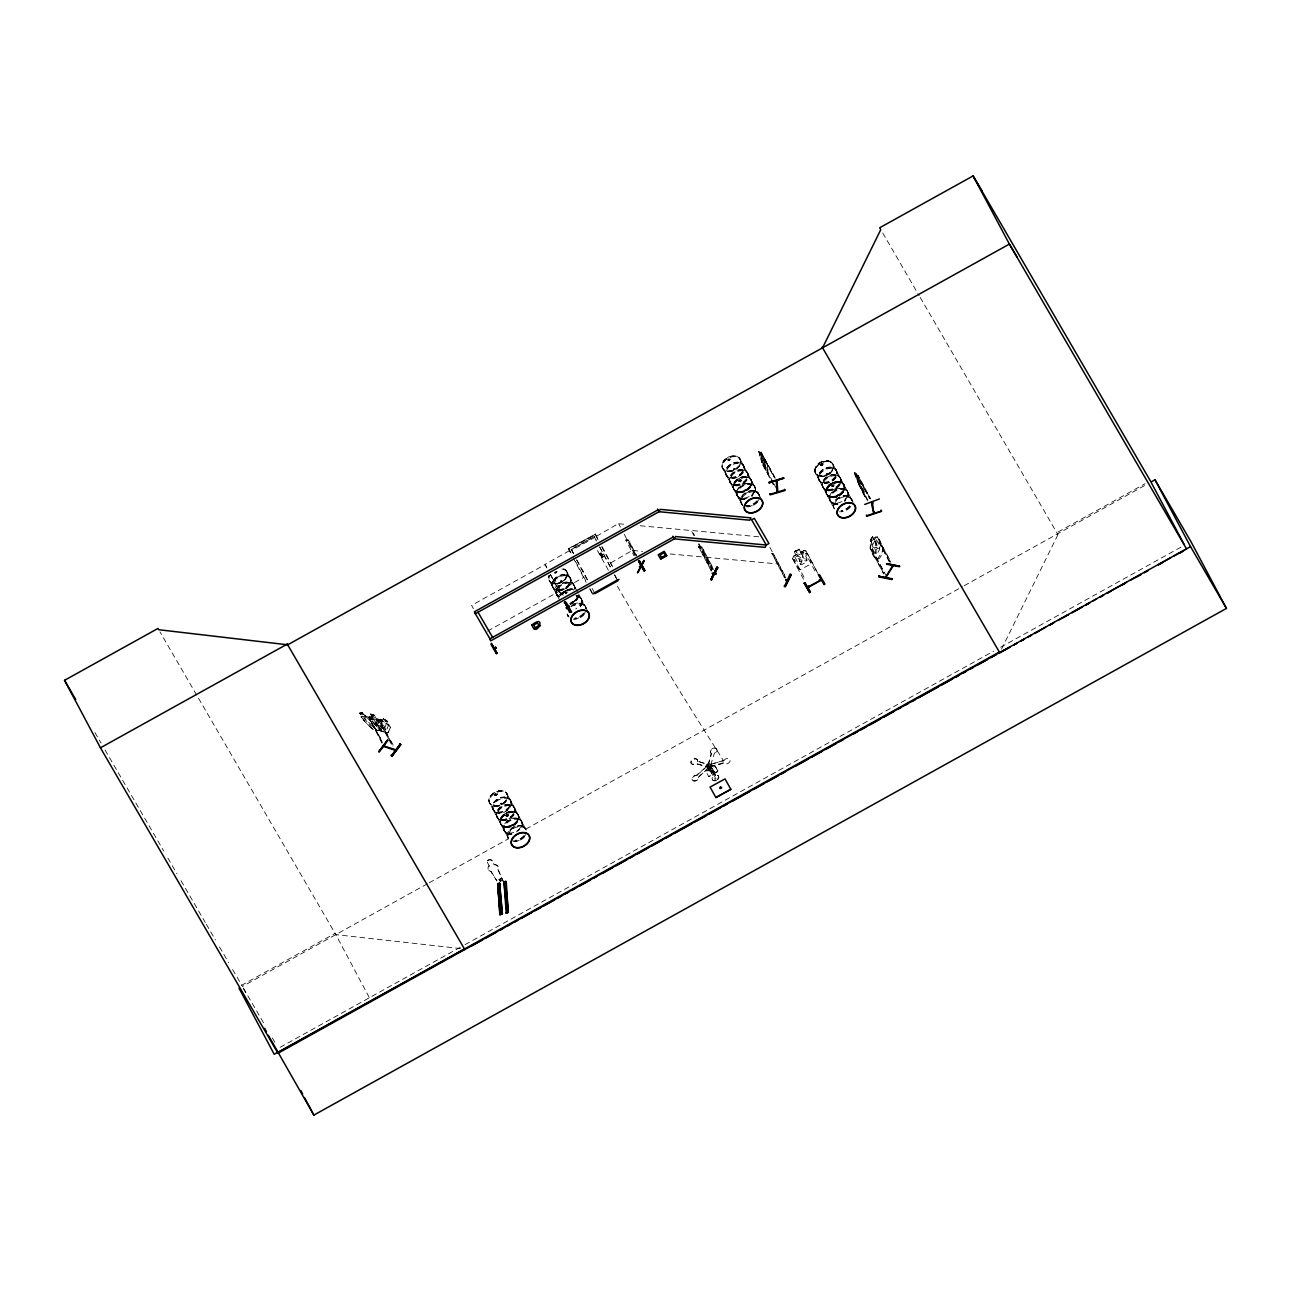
<?xml version="1.0" encoding="UTF-8"?>
<svg xmlns="http://www.w3.org/2000/svg" width="1291" height="1291" viewBox="0 0 1291 1291"><rect width="100%" height="100%" fill="white"/><g stroke="black" fill="none" stroke-linecap="round" stroke-linejoin="round"><path stroke-width="0.75" stroke-dasharray="5 3.75" d="M492.404 807.843L492.952 809.392L489.66 803.083M496.325 815.186L498.552 819.059M507.282 833.518L504.248 831.081L503.587 828.951M507.492 836.326L508.025 837.73M511.204 804.115L511.252 802.147A9.957 6.907 -28 0 0 496.309 800.791A9.957 6.907 -28 0 0 498.213 812.959A9.957 6.907 -28 0 0 511.236 802.195L510.623 800.323M515.157 809.764L513.269 806.181M522.419 823.093L520.354 819.672M555.985 592.908L559.729 597.443A9.957 6.907 -28 0 1 562.053 584.258A9.957 6.907 -28 0 1 574.802 589.035M567.233 575.302L570.267 577.771L573.753 584.758M574.818 587.276L572.914 583.71M582.08 601.009L581.547 599.427L584.871 605.721M586.001 608.368L585.372 606.189L586.049 608.481A9.812 6.794 -28 0 0 573.511 605.802M729.367 480.478L729.931 481.93M736.645 494.388L736.645 492.323M740.55 501.457L742.438 505.023A9.957 6.907 -28 0 1 746.601 492.904A9.957 6.907 -28 0 1 759.382 495.744M744.261 469.246L744.31 467.326A9.957 6.907 -28 0 0 729.367 465.97A9.957 6.907 -28 0 0 731.271 478.122A9.957 6.907 -28 0 0 744.294 467.358L744.31 467.245M748.199 474.943L747.554 472.764M755.429 490.273L754.912 487.046L758.301 493.404M818.252 478.106L818.817 479.51L815.509 473.2M829.435 499.036L829.984 500.537M833.373 506.718L833.373 504.652M841.022 479.574L840.393 477.815M848.252 493.501L847.638 491.387L844.556 488.902A9.957 6.907 -28 0 1 844.362 500.585M492.42 806.084L494.308 811.474M494.55 795.014L495.276 793.771M494.808 794.336C493.953 797.741 499.843 793.723 496.099 793.336M496.131 794.772L494.695 794.304M496.309 815.541L496.341 813.459M496.68 794.094L496.293 795.062M497.245 793.981L496.406 795.272M500.069 822.609L500.747 818.591M501.069 804.519L501.263 803.115M500.908 803.97L501.279 804.503M501.779 803.809L500.827 803.68L502.054 803.648M503.555 829.112L503.603 827.111M507.541 834.519L508.121 838.359M508.025 815.444L507.783 815.299M508.412 814.992L507.686 816.461L506.024 816.332M511.752 825.143L512.059 824.384L512.059 825.482M512.866 824.981L512.446 824.416M515.125 811.49L515.157 809.522A9.957 6.907 -28 0 1 502.134 820.334A9.957 6.907 -28 0 1 500.23 808.166A9.957 6.907 -28 0 1 515.157 809.554L515.125 809.376M522.387 825.175L522.403 823.174M552.08 585.678L552.096 583.677M556.018 591.052L556.034 593.166M555.13 571.671L556.163 572.026M560.262 581.676L561.875 581.128L560.633 580.837M560.681 581.531L561.569 580.789L561.553 581.789M565.393 593.586L565.861 592.472M565.652 593.102L566.507 592.553M561.359 581.918C566.652 580.224 570.364 571.251 563.747 568.718M570.912 579.707L570.929 579.659A9.957 6.907 -28 0 1 557.89 590.503A9.957 6.907 -28 0 1 555.985 578.352A9.957 6.907 -28 0 1 570.912 579.74L570.88 581.628M574.802 589.116L574.85 587.002M740.001 464.518C737.548 473.361 718.232 474.039 722.637 462.743C725.074 453.98 744.423 453.076 740.017 464.502M725.477 471.328L725.494 473.41M730.19 459.709L728.818 460.871L727.656 459.774M728.689 460.435L728.818 458.595M729.399 478.638L730.012 482.544L733.094 485.029M729.383 459.806L729.673 459.451M733.11 487.788C732.481 479.397 745.746 472.861 751.281 479.768M733.933 469.65L734.079 468.359L735.079 469.262M734.74 469.053L734.192 468.359M738.775 481.204L739.678 481.107M740.695 462.452L740.679 460.516M740.582 499.649L740.582 501.796M741.615 480.542L740.647 479.623M744.81 490.306L746.376 489.628L745.149 489.45M746.004 489.983L745.456 490.532M746.246 490.273L746.246 489.547M748.167 476.653L748.215 474.701A9.957 6.907 -28 0 1 735.192 485.497A9.957 6.907 -28 0 1 733.288 473.329A9.957 6.907 -28 0 1 748.199 474.733L748.215 474.588M818.284 476.218L818.881 480.091L820.511 481.866M820.414 465.131L821.124 463.905M820.786 464.437L822.367 465.034M822.173 485.594L822.206 483.625M821.399 463.905L822.657 464.002L821.77 465.083M823.093 464.098L822.528 464.938M825.917 492.742C823.174 480.946 848.687 476.605 843.991 490.467M826.74 474.023L827.128 474.636M827.273 474.426L827.918 473.619M826.902 474.475L827.095 473.313L827.725 474.362M833.147 503.651L830.065 501.134L829.467 497.229M833.341 486.255L833.825 485.013M837.101 472.28L837.052 474.313L837.101 472.28A9.957 6.907 -28 0 1 824.078 483.076A9.957 6.907 -28 0 1 822.173 470.925A9.957 6.907 -28 0 1 837.084 472.312L836.407 470.311M838.634 495.099L837.778 495.534M841.006 479.655L841.038 479.606A9.957 6.907 -28 0 1 827.999 490.451A9.957 6.907 -28 0 1 826.095 478.283A9.957 6.907 -28 0 1 841.006 479.687L840.974 481.575M848.284 493.21L848.235 495.26M518.062 814.298C522.629 823.513 505.104 832.146 500.553 823.884M751.895 481.527C749.474 472.926 736.403 476.863 733.659 483.431C730.577 485.513 736.774 494.13 733.675 488.999M843.991 490.499C841.183 496.793 830.178 500.214 826.418 494.05M709.808 766.192C705.064 762.691 719.62 782.152 708.694 766.806M870.102 548.562L870.247 546.158C876.121 527.841 880.962 540.848 883.044 550.337C878.332 568.234 871.118 554.952 870.392 546.19L872.167 543.511L870.263 540.187L872.538 536.314L874.394 539.864L875.992 537.282M582.047 602.687L581.434 598.782L578.416 596.329M500.956 881.027L500.924 879.445L501.053 881.14M567.314 574.866L565.345 578.836M578.336 595.554L576.544 599.879L571.59 602.8M578.481 595.877L577.819 597.894M751.701 483.173C751.41 485.255 746.86 492.484 744.826 490.031M825.95 490.758C827.499 484.496 834.97 480.462 841.103 482.318M725.494 471.344L726.075 475.136M571.493 602.832L572.994 602.009M734.531 469.634L733.708 468.859M500.714 881.107L499.649 879.574L500.698 879.203M599.895 554.033L600.25 553.21M602.122 555.291L600.654 555.195L602.316 554.646M600.622 553L602.009 554.113L601.283 554.775M601.412 555.001L599.944 553.871M601.913 557.68L602.607 555.582M601.8 555.695L602.042 554.323M601.09 556.421L601.929 556.308M601.88 555.227C598.895 556.453 604.366 558.18 602.445 555.275M601.751 557.631L603.349 556.728M870.279 540.235L872.022 543.527L871.409 546.529L874.669 552.661L877.267 553.339L879.51 549.708L879.3 545.125L876.04 538.992L874.265 539.848L872.506 536.556M697.366 761.157L697.447 760.786A3.502 2.517 -29.3 0 0 693.751 758.85A3.502 2.517 -29.3 0 0 691.008 762.933A3.502 2.517 -29.3 0 0 695.655 763.449L707.29 766.709L708.63 764.708L697.366 761.157L708.63 764.708M697.511 761.432L697.592 761.045A3.502 2.517 -29.3 0 0 693.896 759.108A3.502 2.517 -29.3 0 0 691.153 763.191A3.502 2.517 -29.3 0 0 695.801 763.707L707.29 766.709M599.992 553.532L601.154 552.984M381.942 726.526L381.361 728.544L377.65 727.382L374.277 724.138L371.017 717.99L372.405 717.522L370.565 713.955L372.308 717.247M708.146 764.772L711.244 753.25A3.502 2.517 -29.3 0 1 711.68 749.054A3.502 2.517 -29.3 0 1 716.553 748.99A3.502 2.517 -29.3 0 1 714.423 753.202L710.679 764.998L708.146 764.772L710.679 764.998M708.291 765.03L711.599 753.395M603.688 553.774L603.946 554.259M556.389 572.623C556.937 569.589 556.373 573.93 554.517 572.865M573.543 553.5L571.058 549.45L594.376 536.507L596.087 540.106M573.511 553.339L572.591 552.096M495.873 793.884L495.163 794.998L494.986 794.126M565.829 592.698L566.475 593.844M571.445 602.526L571.913 603.091M571.687 602.009L572.623 602.364L570.106 603.833A9.844 6.826 -28 0 0 578.19 595.651M583.016 571.703L582.354 570.574M500.601 818.284L500.698 824.368M582.564 570.477L583.161 571.865M505.733 815.734L506.443 814.799M506.282 815.67L507.508 814.847M512.866 825.385L517.965 820.075L518.675 816.025M729.964 459.467L729.092 460.354M734.498 468.714L733.788 469.408M738.775 480.914L739.501 479.962M740.76 480.058L739.21 480.317M741.018 480.817L740.953 479.881L740.727 480.655M741.47 480.446L740.372 481.801L738.904 481.301M815.444 467.697C811.119 477.928 827.805 478.654 831.549 471.425C839.973 460.016 818.494 457.03 815.46 467.665M820.85 464.26L820.656 464.663M822.367 465.099L822.657 464.211M827.128 474.233L826.885 473.313M831.872 485.255L832.663 486.417M833.534 485.61L832.324 485.432M838.069 495.486L838.166 494.275M838.327 494.388L837.972 494.921M839.053 495.228L838.585 494.324L838.65 495.179M839.037 494.953L838.279 494.308L838.908 495.389M738.92 480.494L740.776 479.558M723.751 760.383L710.179 764.466L723.606 760.77A869.537 94.614 54 0 1 616.904 585.307M723.751 761.028L723.896 760.657A3.502 2.517 -29.3 0 1 728.818 758.592A3.502 2.517 -29.3 0 1 729.092 762.626A3.502 2.517 -29.3 0 1 724.073 763.288L710.308 766.434L710.179 764.466M375.842 723.864L377.94 718.264L379.586 718.474L390.624 727.043L388.462 732.433L386.203 733.433L376.197 726.655L375.778 723.654L376.327 726.672M386.751 723.315L387.558 721.314L383.298 718.425L382.491 720.426M383.411 718.587L382.507 720.717L377.94 718.264M382.604 720.604L380.2 719.829L378.699 723.573L380.183 726.623L384.169 729.318L386.929 729.141L388.446 725.397L386.574 723.283L387.381 721.282M388.333 732.32L390.576 726.849M803.47 579.191L792.464 558.357L793.287 556.389L796.418 554.775M792.706 558.422L793.465 556.55M499.827 880.575L500.375 879.203L499.73 879.752M500.698 879.155L500.424 880.01M500.359 880.769L499.762 879.784M635.269 555.84L627.265 539.977L628.491 540.106L636.705 555.55M636.495 555.969L628.491 540.106M711.244 571.106L698.657 546.658L699.883 546.771L711.551 569.509M712.261 569.509L700.593 546.771L701.82 546.9L713.697 569.218M713.487 569.638L701.82 546.9M784.573 577.9L772.002 553.452L773.228 553.565L785.799 578.013M1001.526 649.147L1057.942 534.619L1056.909 532.667L1145.036 483.738M711.744 771.05L711.163 772.228L713.084 771.179L711.744 771.05L716.908 780.732M870.408 540.219L872.651 536.588M886.578 576.399L871.925 549.595L871.264 550.66L884.141 574.14M889.305 561.827L877.767 540.106L878.429 539.041L890.419 560.843M871.715 550.757L872.377 549.676M889.757 561.908L878.219 540.203L878.881 539.122M877.267 559.455L883.044 550.337M556.631 572.365L556.824 571.284M560.455 580.998L560.827 581.708M560.697 581.612L561.375 581.144M572.349 602.171L573.043 602.155M572.446 602.784L577.642 597.62M501.134 803.793L500.747 803.615M500.618 818.268C503.442 812.297 513.979 808.231 518.191 814.605M500.763 818.559C503.442 813.62 509.735 810.458 515.238 812.233M506.185 814.928L506.33 816.025L507.896 815.315M508.267 815.977C509.525 812.797 503.877 815.541 507.024 816.283M516.69 822.012L517.949 820.059M741.373 480.72L740.308 481.608M749.764 487.191L751.023 485.238M832.13 485.093L832.114 486.772L834.002 485.965M832.162 485.271L833.115 486.352M837.681 494.921L837.794 494.856M500.876 880.381C500.569 878.413 499.294 880.236 500.618 879.72M707.129 766.434L708.485 764.45M499.859 881.075L499.795 879.284M378.505 725.994L381.087 729.754L369.274 716.666L365.466 715.972L361.98 712.503L365.401 716.231M381.006 729.528L375.003 731.013L361.432 718.425L361.109 716.892L362.771 716.65M361.012 717.005L367.225 715.747L369.274 716.666M388.188 738.226L378.683 720.394L376.117 718.684L374.535 715.198L370.565 713.955M370.743 727.737L361.109 716.892M373.567 726.123L376.665 729.818L386.074 732.594L376.762 729.689M369.759 716.699C379.021 716.683 384.863 723.993 385.977 732.723M380.78 721.024L385.557 729.705M378.618 725.994L369.242 716.731M387.461 721.443L383.201 718.554M389.511 725.187L386.493 723.412M388.462 732.433L386.122 733.304M381.926 743.148L369.807 719.361L382.426 741.421M370.888 719.716L369.5 719.765M393.126 744.859L380.49 722.799L392.835 745.246M499.988 879.833L500.133 880.688M601.428 553.694L600.089 554.146M601.316 554.21L601.332 553.081M500.133 878.832L500.246 881.269M565.974 592.698L567.023 591.94M574.624 601.332L576.367 599.573M723.928 460.79L725.687 459.031A9.828 6.81 -28 0 1 740.453 460.435A9.828 6.81 -28 0 1 727.624 471.054A9.828 6.81 -28 0 1 725.736 459.063M729.641 459.677L728.705 460.193M736.967 468.213L738.726 466.454M821.173 464.066L821.302 465.05M494.873 794.03L495.809 793.465M822.819 464.938L820.947 465.567M827.741 486.449L829.5 484.69A9.844 6.826 -28 0 1 844.282 486.078A9.844 6.826 -28 0 1 831.42 496.728A9.844 6.826 -28 0 1 829.548 484.706M515.093 824.061L516.836 822.302M500.714 880.107L499.956 880.301M369.855 716.57L369.032 717.376L382.233 742.745M696.85 775.375L707.29 766.047L708.985 767.516L698.544 776.827A3.502 2.517 -29.3 0 1 695.22 780.748A3.502 2.517 -29.3 0 1 692.041 778.312A3.502 2.517 -29.3 0 1 696.462 775.294L707.29 766.047M696.995 775.633L696.607 775.552A3.502 2.517 -29.3 0 0 692.186 778.57A3.502 2.517 -29.3 0 0 695.381 781.023A3.502 2.517 -29.3 0 0 698.673 777.15L708.84 767.257M500.117 880.962L500.73 879.558M556.082 572.236L555.453 572.784M728.705 459.16L728.721 460.096M729.77 460.241L727.64 460.048M566.313 592.214L565.829 593.505M739.549 480.123L740.534 479.8M818.542 464.018A9.828 6.81 -28 0 1 833.26 465.389A9.779 6.778 -28 0 1 820.43 475.959A9.779 6.778 -28 0 1 818.559 464.018A9.779 6.778 -28 0 1 833.211 465.389A9.828 6.81 -28 0 1 820.43 476.008A9.828 6.81 -28 0 1 818.542 464.018L820.624 462.533M829.774 473.168L827.079 474.459M829.726 485.029A9.779 6.778 -28 0 1 844.379 486.4A9.779 6.778 -28 0 1 831.598 496.97A9.779 6.778 -28 0 1 829.726 485.029A9.779 6.778 -28 0 1 844.362 486.352A9.779 6.778 -28 0 1 831.582 496.922A9.779 6.778 -28 0 1 829.71 484.98L831.791 483.544M832.453 484.706L834.341 484.932M833.437 485.836L832.195 486.142M838.634 495.357L843.83 490.193L843.911 484.432M840.941 494.179L833.857 496.987L829.355 496.567M596.555 536.217L618.518 523.533L620.422 527.099M610.74 562.892L632.719 550.208M571.348 549.498L594.183 536.685L594.667 537.492L571.848 550.321L571.348 549.498L573.688 553.791M603.317 556.905L601.993 555.711L601.59 557.325M601.735 556.018L603.171 556.631M569.379 550.741L545.092 564.312L546.868 567.653M559.293 591.036L583.597 577.464M568.314 548.723L595.474 534.2L568.314 548.723L572.042 555.759M487.595 631.105L559.277 591.31M794.611 551.386C807.295 546.109 788.753 550.256 796.628 554.807L794.901 557.05L798.161 563.183L801.824 564.554L806.036 562.214L806.891 558.341L803.631 552.193L800.791 552.354M817.849 573.382L806.02 550.821L803.809 550.547L800.936 552.274L799.129 548.869M805.955 551.047L803.809 550.692L793.287 556.389M794.756 559.81L793.513 560.504L794.756 559.81L805.406 579.853M805.745 553.71L807.182 553.339L805.745 553.71L816.606 574.075M232.638 969.541L241.74 985.227L335.16 933.361L369.194 997.378M427.353 883.786L242.418 986.469L241.74 985.227M429.112 882.818L508.331 838.827M525.937 829.064L962.473 586.679M964.232 585.694L1146.295 484.609M280.099 1047.324L463.324 945.593M465.083 944.609L993.618 651.164M1000.654 647.243L1182.12 546.496M625.732 540.122L627.152 539.767L625.732 540.122L634.123 555.905M554.791 579.53L553.532 580.208L554.791 579.53L563.183 595.312M552.451 581.515L553.887 581.16L552.451 581.515L559.939 595.571M707.839 767.5L710.921 765.821L711.728 767.274L708.662 768.952L707.839 767.5L711.26 773.696L714.326 772.034L710.921 765.821M705.709 771.195L715.117 766.063L718.167 771.518L708.759 776.649L706.08 771.889L715.488 766.757L718.167 771.518M709.921 771.324L713.068 769.662L712.18 768.193L709.098 769.872L710.002 771.34M709.179 769.888L712.261 768.21M717.796 770.824L708.759 776.649M745.875 490.419L741.05 492.032L734.837 490.661L738.823 492.387L746.037 490.725L751.184 485.545L751.733 481.188M561.472 582.08C556.389 586.324 545.415 582.564 549.256 575.124A9.844 6.826 -28 0 0 553.5 583.338A9.844 6.826 -28 0 0 565.636 577.981A9.844 6.826 -28 0 0 563.634 568.798M496.309 795.111L494.679 795.111M501.053 803.276L501.892 803.228M505.943 813.427L508.315 812.378M507.202 816.186L507.686 814.637M512.817 825.256L505.636 826.918A9.779 6.778 -28 0 1 503.845 814.847A9.779 6.778 -28 0 1 518.498 816.219A9.779 6.778 -28 0 1 505.717 826.805A9.779 6.778 -28 0 1 503.877 814.911A9.779 6.778 -28 0 1 518.53 816.267A9.779 6.778 -28 0 1 505.749 826.853M863.001 493.065C871.344 509.767 848.284 462.468 856.708 476.137L854.723 472.684L860.08 481.624L862.372 489.434L861.291 488.627M867.391 500.424L858.015 482.479L854.949 472.845M858.208 475.395L857.87 476.573L858.208 475.395L870.65 498.778M857.095 479.59L857.724 482.059M861.307 482.269L863.259 486.788L864.502 495.163M858.499 484.335L866.681 499.746M775.1 478.445L760.98 452.06L761.803 463.291L768.29 474.168L766.66 472.054M761.028 452.237L760.77 454.852L758.85 451.624M856.062 473.619L870.134 498.955M758.785 451.382L761.658 461.339L766.144 468.246L764.288 460.274L758.785 451.382L761.964 463.243L770.146 478.654M760.98 452.06L774.503 477.573M775.02 477.428L762.061 454.19L773.696 476.928M762.158 455.223L762.578 454.045M765.676 460.887L767.532 465.438L768.129 474.217M763.465 464.131L763.046 465.293L763.465 464.131L773.228 482.495M710.308 766.434L723.735 762.739M732.465 470.715L727.672 471.328M821.56 463.663L822.98 463.711M567.975 589.922L570.428 589.358M506.863 814.556L508.041 814.46M717.328 779.474A3.502 2.517 -29.3 0 0 718.587 776.391A3.502 2.517 -29.3 0 0 715.892 775.003L716.037 775.262A3.502 2.517 -29.3 0 1 718.103 779.119M361.98 712.503L359.301 713.165L362.981 716.747M359.511 713.261L362.013 712.632M381.184 729.625L374.955 730.884L370.84 727.608M875.863 537.25L877.444 536.895M600.831 555.098L601.348 554.291M729.915 459.418L729.915 458.612M743.648 476.653L746.004 476.605M822.835 476.234L816.638 474.862M740.082 481.446L739.097 480.914M739.614 481.704L741.066 480.704L740.372 479.671M832.76 486.642L831.711 486.255M738.775 491.968A9.779 6.778 -28 0 0 751.556 481.398A9.779 6.778 -28 0 0 736.903 480.026A9.779 6.778 -28 0 0 738.775 491.968L741.195 492.291M831.485 497.019L833.841 496.97M572.623 588.97L565.442 590.633L560.294 595.813A9.844 6.826 -28 0 1 572.558 589.035M758.705 536.782L691.96 530.536L694.623 535.539M618.631 523.743L626.474 524.469M640.223 525.76L691.25 530.536L693.913 535.539M706.177 557.26L778.812 564.054M632.832 550.466L642.644 551.386M670.126 553.952L705.467 557.26M771.792 553.871L773.019 553.984M698.463 547.077L699.69 547.19M700.4 547.19L701.626 547.319M627.055 540.396L628.281 540.526M460.5 948.562L335.821 934.619L159.987 631.928M827.805 460.871L829.919 461.339M567.394 592.23L567.83 592.101M495.631 795.272L494.792 794.546M512.963 811.442L516.997 813.169M505.604 826.918L501.779 825.482M370.469 714.084L374.438 715.327M372.502 717.393L368.871 717.296L383.911 745.165M378.989 719.426L376.181 718.603L374.535 715.198M365.498 716.118L367.951 717.005L374.422 723.476L375.907 726.526L373.502 727.027L369.42 724.525L359.592 713.148M711.744 753.654L711.389 753.524A3.502 2.517 -29.3 0 1 711.825 749.329A3.502 2.517 -29.3 0 1 716.699 749.248A3.502 2.517 -29.3 0 1 714.585 753.476L713.988 753.363M600.073 554.355L601.138 555.469M837.343 475.249L840.344 477.686M821.98 482.608L820.156 481.559M848.51 496.277L852.189 500.553M825.901 489.983L824.11 488.999M744.536 470.295L746.311 471.344M751.798 483.947L753.557 484.964M729.173 477.654L727.575 476.766M755.719 491.322L758.721 493.743L759.431 496.115M571.155 582.677L572.865 583.645M555.792 590.035L554.017 589.051M582.338 603.704L584.113 604.753M507.524 797.757L509.235 798.709M522.597 826.111L525.711 828.709L524.275 827.047M496.115 812.507L494.405 811.523M500.037 819.882L498.245 818.833M833.421 467.875L835.196 468.923M835.083 468.843L836.035 469.989M844.572 488.886L844.588 488.902A9.957 6.907 -28 0 0 830.145 495.26A9.957 6.907 -28 0 0 837.407 503.668M740.614 462.92L742.325 463.889M746.214 471.263L747.537 472.732M738.597 497.713L740.372 498.713L738.565 497.697M511.478 805.132L513.124 806.052M518.74 818.768L520.467 819.769M840.941 482.027L844.088 484.722M733.11 485.061L731.303 484.044M827.757 495.889L825.772 492.436M742.083 463.743L744.342 467.713A9.828 6.81 -28 0 1 731.545 478.445A9.828 6.81 -28 0 1 729.673 466.454A9.828 6.81 -28 0 1 744.391 467.826L744.294 467.326M738.791 497.842L736.628 494.13M583.935 604.624L585.372 606.237M824.239 489.079L822.173 485.222M554.146 589.132L552.064 585.291M505.765 832.695L504.652 831.372M753.331 484.819L755.461 488.305M727.64 476.847L726.091 475.12M797.305 567.072L800.339 569.492M797.225 567.265L800.355 569.767L810.958 563.877L810.764 559.745M834.938 468.714L836.423 470.311M378.892 719.539L380.667 721.024M874.862 557.244L877.412 559.487M509.009 798.548L510.607 800.291M820.527 465.244L822.367 465.567L823.013 463.856M742.793 505.297L741.696 504.039M582.37 569.993L583.306 571.703M554.323 572.833L556.179 572.994L556.986 571.348M839.957 477.363L836.568 471.07L837.117 472.587M847.17 491L840.473 478.348M851.092 498.358L847.719 492.049L848.3 493.695M743.18 464.97L740.146 459.354M747.102 472.393L743.777 466.148M747.699 473.523L754.412 486.061M726.526 475.54L729.915 481.898M730.448 482.915L737.177 495.534M737.694 496.567L741.082 502.909M569.847 577.416L566.442 571.122M580.982 598.427L577.787 592.391M553.145 587.921L556.534 594.28M557.067 595.296L560.31 601.348M568.266 616.356L568.347 616.436A9.812 6.794 -28 0 1 567.75 614.758M510.123 799.807L506.766 793.578M514.092 807.246L510.703 800.888L511.284 802.55A9.828 6.81 -28 0 1 498.504 813.282A9.828 6.81 -28 0 1 496.615 801.275A9.828 6.81 -28 0 1 511.333 802.663L511.268 802.502M521.354 820.882L514.641 808.36M525.227 828.241L521.871 821.867M493.501 810.393L496.857 816.719M504.733 831.485L508.009 837.698A9.828 6.81 -28 0 1 514.318 826.434A9.828 6.81 -28 0 1 525.776 829.806M712.955 771.76L711.809 772.389M506.992 793.562L507.621 795.321M567.83 615.968L567.169 614.145M835.971 469.94L832.937 464.308M819.398 480.591L822.706 486.804M823.351 487.998L829.952 500.456M830.549 501.586L833.97 508.476M496.89 880.978L490.983 871.538A5.245 3.615 -4 0 1 489.224 866.003L489.192 865.761A5.245 3.615 -4 0 0 490.967 871.312L496.874 880.752M497.503 817.865L504.119 830.403L503.571 828.903M882.754 232.977L919.144 295.752M920.225 297.446L1057.942 534.619M792.464 558.357L797.354 567.169M94.921 732.578L101.005 743.035M105.055 750.006L163.779 851.059M167.83 858.031L176.948 873.717M180.998 880.688L205.301 922.5M206.302 924.243L215.419 939.929M219.47 946.9L228.588 962.57M243.418 988.196L265.365 1025.974M272.353 1037.996L275.354 1043.144M711.631 764.175A3.066 2.211 -29.3 0 1 708.517 768.08A3.066 2.211 -29.3 0 1 706.693 764.724A3.066 2.211 -29.3 0 1 711.631 764.175L712.003 764.837A3.066 2.211 -29.3 0 1 708.888 768.742A3.066 2.211 -29.3 0 1 707.065 765.385A3.066 2.211 -29.3 0 1 712.003 764.837M714.617 772.551L713.52 770.566L710.437 772.244L711.551 774.229M709.485 766.612L710.228 768M858.386 476.395L869.924 498.116M856.498 473.668L869.424 498.278M855.191 474.055L856.143 477.331M855.497 476.25L857.289 479.526M867.907 500.246L857.708 480.672L857.127 477.283L860.968 486.804M877.299 536.862L890.855 562.424M852.238 501.053L851.64 499.375L853.964 503.813M843.556 484.254L844.12 485.335M871.925 549.595L884.351 572.978M870.215 548.481L883.69 574.043M774.116 484.173L776.779 489.176M762.949 464.276L770.937 479.3M771.55 480.187L774.487 485.981M771.034 480.333L774.584 487.014M805.891 550.95L817.655 573.059M799.048 549.062L800.856 552.467M761.174 498.859L758.85 494.501M750.749 479.3L751.314 480.381M769.92 547.352L786.009 577.61M772.002 553.452L784.783 577.48M722.702 468.246L726.01 474.555M699.077 543.898L712.471 569.089M698.366 543.898L711.761 569.089M698.657 546.658L711.438 570.687M624.199 534.2L635.479 555.42M595.232 533.78L598.911 540.703M602.219 546.884L612.709 566.652M598.007 539.799L595.264 534.652L569.041 549.208L571.784 554.355M601.654 546.69L611.724 565.603M599.702 546.916L610.982 568.121M614.79 574.931L616.517 578.529M594.183 536.685L596.507 540.961M599.718 547.077L611.272 568.718M614.468 574.834L617.727 580.869M602.009 554.113L600.509 554.969M715.601 775.358L710.615 765.999L708.307 767.257L715.456 780.313M713.084 771.179L717.376 779.264M576.819 559.939L588.438 581.547M592.133 588.486L594.893 593.682M576.625 559.939L587.776 580.885M575.447 561.246L585.501 580.159M590.084 588.761L592.827 593.925M572.93 557.422L586.179 582.338M589.632 588.841L592.472 594.118M577.384 591.665L574.285 585.824M585.485 606.931L587.792 611.24M550.418 574.334L561.94 595.99M546.851 567.927L545.06 564.587L471.635 605.366L473.41 608.707M550.402 574.608L561.924 596.281M549.337 580.627L552.596 586.856M492.21 860.742L492.226 860.984A2.63 1.807 -4 0 0 488.886 860.016A2.63 1.807 -4 0 0 487.304 862.388L487.288 862.146A2.63 1.807 -4 0 1 488.853 859.774A2.63 1.807 -4 0 1 492.21 860.742L494.146 864.583A5.245 3.615 -4 0 1 497.971 869.553L503.797 882.721M487.288 862.146L489.224 866.003M380.49 722.799L392.932 746.182M389.075 739.888L391.738 744.907M243.337 988.228L246.129 993.457M851.64 499.423L851.673 499.504A9.828 6.81 -28 0 0 839.683 498.358A9.828 6.81 -28 0 0 834.519 509.025M525.792 829.338L525.808 829.371A9.812 6.794 -28 0 0 513.834 828.241A9.812 6.794 -28 0 0 508.67 838.892M494.146 864.583L494.13 864.357A5.245 3.615 -4 0 1 497.955 869.311L503.78 882.479M747.667 473.394L748.247 475.088M567.733 615.323L567.717 615.242A9.828 6.81 -28 0 0 568.847 616.582M721.976 466.761L722.589 468.472M881.898 545.819L882.786 550.289M863.227 486.772L864.567 495.357M854.868 472.619L855.336 476.298M767.322 465.47L768.064 474.023M759.786 453.883L759.979 456.11M500.392 878.719L500.569 881.237M710.324 764.724L710.47 766.709M608.368 570.219A869.537 94.614 54 0 1 597.136 550.014M524.485 836.842A9.812 6.794 -28 0 1 513.608 841.651M525.631 834.502A9.957 6.907 -28 0 1 513.318 841.345M508.315 838.537A9.957 6.907 -28 0 1 513.544 827.725A9.957 6.907 -28 0 1 525.727 828.87M511.752 833.921A9.957 6.907 -28 0 1 504.2 826.192A9.957 6.907 -28 0 1 517.53 818.784A9.957 6.907 -28 0 1 520.451 829.08M523.839 835.616A9.828 6.81 -28 0 1 515.254 840.376M511.994 834.244A9.828 6.81 -28 0 1 504.539 826.627A9.828 6.81 -28 0 1 517.707 819.317A9.828 6.81 -28 0 1 520.58 829.467M524.178 836.084A9.957 6.907 -28 0 1 513.108 840.957M508.105 838.149A9.957 6.907 -28 0 1 514.512 826.773A9.957 6.907 -28 0 1 526.131 830.194M511.543 833.534A9.957 6.907 -28 0 1 504.636 824.481A9.957 6.907 -28 0 1 519.886 819.365A9.957 6.907 -28 0 1 516.368 831.92M513.753 832.437A9.812 6.794 -28 0 1 503.91 825.385A9.812 6.794 -28 0 1 518.998 818.72A9.812 6.794 -28 0 1 516.077 831.404M558.357 596.781A9.812 6.794 -28 0 1 563.473 584.21A9.812 6.794 -28 0 1 574.882 589.487M561.843 569.008A9.763 6.778 -28 0 1 566.652 577.287A9.763 6.778 -28 0 1 554.581 584A9.763 6.778 -28 0 1 549.772 575.705M563.764 569.041A9.844 6.826 -28 0 1 565.765 578.239A9.844 6.826 -28 0 1 553.629 583.597A9.844 6.826 -28 0 1 549.514 575.334M559.358 596.507A9.828 6.81 -28 0 1 557.357 587.34A9.828 6.81 -28 0 1 569.46 581.983A9.828 6.81 -28 0 1 573.591 590.229M559.503 597.039A9.957 6.907 -28 0 1 561.843 583.887A9.957 6.907 -28 0 1 574.592 588.664M577.932 595.248A9.812 6.794 -28 0 1 569.896 603.333M560.326 595.635A9.812 6.794 -28 0 1 574.527 589.358M578.061 595.393A9.844 6.826 -28 0 1 569.976 603.526M584.161 614.403A9.812 6.794 -28 0 1 573.285 619.212M585.307 612.063A9.957 6.907 -28 0 1 572.994 618.905M567.992 616.081A9.957 6.907 -28 0 1 567.378 614.371M571.09 606.738A9.957 6.907 -28 0 1 586.001 608.126M572.833 604.559A9.828 6.81 -28 0 1 585.42 609.255M583.516 613.16A9.828 6.81 -28 0 1 574.931 617.937M583.855 613.628A9.957 6.907 -28 0 1 575.14 618.47M568.976 617.098A9.957 6.907 -28 0 1 567.185 614M570.88 606.35A9.957 6.907 -28 0 1 585.807 607.754M578.513 596.345A9.812 6.794 -28 0 1 570.477 604.43M562.15 594.812A9.812 6.794 -28 0 1 570.719 590.052M578.352 595.958A9.844 6.826 -28 0 1 570.283 604.075M561.908 594.409A9.844 6.826 -28 0 1 572.849 589.584M576.657 596.765A9.828 6.81 -28 0 1 578.529 608.771M576.27 595.861A9.957 6.907 -28 0 1 578.174 608.029M575.98 595.554A9.812 6.794 -28 0 1 581.563 600.928A9.812 6.794 -28 0 1 575.754 608.949M576.48 596.232A9.957 6.907 -28 0 1 578.384 608.4M757.543 502.021A9.812 6.794 -28 0 1 746.65 506.83M742.906 505.426A9.812 6.794 -28 0 1 746.876 493.42A9.812 6.794 -28 0 1 759.463 496.228M758.688 499.682A9.957 6.907 -28 0 1 746.376 506.524M744.81 499.084A9.957 6.907 -28 0 1 737.532 490.693A9.957 6.907 -28 0 1 751.959 484.319A9.957 6.907 -28 0 1 751.765 496.018M756.897 500.779A9.828 6.81 -28 0 1 745.988 505.604M742.228 504.2A9.828 6.81 -28 0 1 746.214 492.178A9.828 6.81 -28 0 1 758.818 494.986M745.052 499.423A9.828 6.81 -28 0 1 737.887 491.129A9.828 6.81 -28 0 1 752.104 484.851A9.828 6.81 -28 0 1 751.911 496.39M757.236 501.247A9.957 6.907 -28 0 1 746.166 506.137M742.357 504.716A9.957 6.907 -28 0 1 746.392 492.517A9.957 6.907 -28 0 1 759.173 495.373M747.053 498.148A9.957 6.907 -28 0 1 736.822 491.661A9.957 6.907 -28 0 1 751.088 483.738A9.957 6.907 -28 0 1 751.556 495.647M749.135 496.567A9.812 6.794 -28 0 1 736.515 492.517A9.812 6.794 -28 0 1 750.087 483.27A9.812 6.794 -28 0 1 751.233 495.147M850.366 506.976A9.828 6.81 -28 0 1 839.457 511.801M850.236 506.588A9.957 6.907 -28 0 1 841.522 511.414M834.164 508.654A9.957 6.907 -28 0 1 840.57 497.277A9.957 6.907 -28 0 1 852.189 500.698M837.601 504.039A9.957 6.907 -28 0 1 830.339 495.647A9.957 6.907 -28 0 1 844.766 489.273A9.957 6.907 -28 0 1 844.556 500.973M849.688 505.733A9.812 6.794 -28 0 1 841.119 510.494M833.873 507.783A9.812 6.794 -28 0 1 840.183 496.567A9.812 6.794 -28 0 1 851.608 499.94M837.859 504.345A9.812 6.794 -28 0 1 830.71 496.083A9.812 6.794 -28 0 1 844.895 489.822A9.812 6.794 -28 0 1 844.701 501.328M850.027 506.201A9.957 6.907 -28 0 1 841.329 511.042M833.97 508.283A9.957 6.907 -28 0 1 840.36 496.89A9.957 6.907 -28 0 1 851.979 500.327M841.942 501.537A9.828 6.81 -28 0 1 829.29 497.471A9.828 6.81 -28 0 1 842.91 488.208A9.828 6.81 -28 0 1 844.056 500.101M716.715 780.248A3.502 2.517 -29.3 0 1 712.874 780.216A3.502 2.517 -29.3 0 1 712.971 776.94L712.826 776.666A3.502 2.517 -29.3 0 0 712.729 779.958A3.502 2.517 -29.3 0 0 716.57 779.99M761.722 459.709L765.918 468.552L763.933 462.13L765.434 463.259L765.353 462.113L763.497 460.677L761.27 454.545L763.159 460.726L761.787 459.693M375.503 725.3L376.843 725.978L377.327 723.493L382.475 727.753L377.795 723.025C380.522 720.475 375.842 717.699 376.617 722.04L371.647 717.974L376.165 722.54L375.503 725.3M875.153 540.816L875.476 545.851C872.038 542.494 870.086 548.239 875.395 547.352L875.911 553.823L876.299 547.255C880.01 550.821 881.914 544.737 876.411 545.77L875.911 539.525L875.153 540.816M488.902 799.629C488.611 810.716 506.847 806.084 507.637 797.305C507.783 786.074 489.854 790.867 488.918 799.581M803.228 552.758L802.276 558.019C811.022 559.503 806.342 562.941 801.743 559.229C802.663 564.861 796.66 567.62 800.388 559.035C792.093 557.551 796.725 554.21 800.888 557.793L801.679 553.5L803.228 552.758M861.371 484.496L857.159 475.959L859.241 481.963L857.982 480.865L858.16 481.93L862.259 489.692L860.016 483.367L861.323 484.528M382.33 721.266L380.829 725.009L384.815 727.704L386.316 723.961L382.33 721.266M383.992 719.41L386.267 721.798L383.992 719.41M872.393 537.75L870.957 540.09L871.538 541.187L872.99 538.847L872.393 537.75M874.846 540.945L872.603 544.576L875.863 550.708L878.106 547.077L874.846 540.945M563.457 592.391L561.698 594.167A9.844 6.826 -28 0 1 572.688 589.293L567.975 589.89L563.457 592.391M798.58 550.031L795.869 551.547L796.45 552.629L799.161 551.128L798.58 550.031M801.372 553.452L797.16 555.792L800.42 561.924L804.632 559.584L801.372 553.452M859.919 485.222L859.58 486.384L859.919 485.222M501.134 878.655L498.891 879.574L501.134 878.655M362.158 713.31L360.609 713.633L363.32 714.472L362.158 713.31M366.644 717.263L364.223 717.764L370.711 724.251L373.131 723.751L366.644 717.263M373.987 715.73L371.614 714.988L374.584 716.828L373.987 715.73M376.698 719.781L372.986 718.619L376.262 724.751L379.957 725.913L376.698 719.781M764.45 462.13L761.19 455.997L761.496 459.467L764.756 465.615L764.45 462.13M502.425 820.64A9.812 6.794 -28 0 0 515.238 810.038A9.812 6.794 -28 0 0 500.553 808.666A9.812 6.794 -28 0 0 502.425 820.64M494.55 805.842A9.812 6.794 -28 0 0 507.363 795.24A9.812 6.794 -28 0 0 492.678 793.868A9.812 6.794 -28 0 0 494.55 805.842A9.779 6.778 -28 0 0 507.347 795.256A9.779 6.778 -28 0 0 492.694 793.884A9.779 6.778 -28 0 0 494.566 805.826M505.507 826.385A9.779 6.778 -28 0 0 518.288 815.815A9.779 6.778 -28 0 0 503.635 814.443A9.779 6.778 -28 0 0 505.507 826.385M494.905 806.472A9.779 6.778 -28 0 0 507.686 795.901A9.779 6.778 -28 0 0 493.033 794.53A9.779 6.778 -28 0 0 494.905 806.472M501.763 819.414A9.828 6.81 -28 0 0 514.593 808.795A9.828 6.81 -28 0 0 499.875 807.424A9.828 6.81 -28 0 0 501.763 819.414M501.941 819.946A9.957 6.907 -28 0 0 514.948 809.183A9.957 6.907 -28 0 0 500.037 807.779A9.957 6.907 -28 0 0 501.941 819.946M498.019 812.572A9.957 6.907 -28 0 0 511.026 801.808A9.957 6.907 -28 0 0 496.115 800.42A9.957 6.907 -28 0 0 498.019 812.572M497.842 812.023A9.812 6.794 -28 0 0 510.655 801.437A9.812 6.794 -28 0 0 495.97 800.049A9.812 6.794 -28 0 0 497.842 812.023M506.088 827.483A9.779 6.778 -28 0 0 518.869 816.913A9.779 6.778 -28 0 0 504.216 815.541A9.779 6.778 -28 0 0 506.088 827.483M505.846 827.144A9.844 6.826 -28 0 0 518.708 816.493A9.844 6.826 -28 0 0 503.974 815.121A9.844 6.826 -28 0 0 505.846 827.144M558.18 590.826A9.828 6.81 -28 0 0 571.009 580.208A9.828 6.81 -28 0 0 556.292 578.836A9.828 6.81 -28 0 0 558.18 590.826M557.696 590.132A9.957 6.907 -28 0 0 570.703 579.369A9.957 6.907 -28 0 0 555.792 577.965A9.957 6.907 -28 0 0 557.696 590.132M557.518 589.584A9.812 6.794 -28 0 0 570.332 578.981A9.812 6.794 -28 0 0 555.646 577.61A9.812 6.794 -28 0 0 557.518 589.584M735.483 485.803A9.812 6.794 -28 0 0 748.28 475.217A9.812 6.794 -28 0 0 733.611 473.829A9.812 6.794 -28 0 0 735.483 485.803M738.549 491.564A9.779 6.778 -28 0 0 751.33 480.978A9.779 6.778 -28 0 0 736.677 479.623A9.779 6.778 -28 0 0 738.549 491.564M727.963 471.618A9.763 6.778 -28 0 0 740.711 461.065A9.763 6.778 -28 0 0 726.091 459.693A9.763 6.778 -28 0 0 727.963 471.618M727.737 471.312A9.844 6.826 -28 0 0 740.598 460.677A9.844 6.826 -28 0 0 725.865 459.289A9.844 6.826 -28 0 0 727.737 471.312M734.821 484.593A9.828 6.81 -28 0 0 747.65 473.975A9.828 6.81 -28 0 0 732.933 472.587A9.828 6.81 -28 0 0 734.821 484.593M734.999 485.126A9.957 6.907 -28 0 0 748.005 474.346A9.957 6.907 -28 0 0 733.094 472.958A9.957 6.907 -28 0 0 734.999 485.126M731.077 477.751A9.957 6.907 -28 0 0 744.084 466.987A9.957 6.907 -28 0 0 729.173 465.583A9.957 6.907 -28 0 0 731.077 477.751M730.9 477.202A9.812 6.794 -28 0 0 743.713 466.6A9.812 6.794 -28 0 0 729.028 465.228A9.812 6.794 -28 0 0 730.9 477.202M739.13 492.629A9.779 6.778 -28 0 0 751.911 482.059A9.779 6.778 -28 0 0 737.258 480.688A9.779 6.778 -28 0 0 739.13 492.629M738.92 492.323A9.844 6.826 -28 0 0 751.765 481.688A9.844 6.826 -28 0 0 737.032 480.3A9.844 6.826 -28 0 0 738.92 492.323M828.273 490.774A9.828 6.81 -28 0 0 841.119 480.155A9.828 6.81 -28 0 0 826.401 478.783A9.828 6.81 -28 0 0 828.273 490.774M831.339 496.486A9.779 6.778 -28 0 0 844.12 485.916A9.779 6.778 -28 0 0 829.467 484.545A9.779 6.778 -28 0 0 831.339 496.486M820.753 476.573A9.779 6.778 -28 0 0 833.534 466.003A9.779 6.778 -28 0 0 818.881 464.631A9.779 6.778 -28 0 0 820.753 476.573M820.543 476.266A9.844 6.826 -28 0 0 833.405 465.615A9.844 6.826 -28 0 0 818.655 464.244A9.844 6.826 -28 0 0 820.543 476.266M827.628 489.531A9.812 6.794 -28 0 0 840.441 478.929A9.812 6.794 -28 0 0 825.756 477.557A9.812 6.794 -28 0 0 827.628 489.531M824.368 483.383A9.812 6.794 -28 0 0 837.165 472.796A9.812 6.794 -28 0 0 822.496 471.409A9.812 6.794 -28 0 0 824.368 483.383M827.789 490.08A9.957 6.907 -28 0 0 840.812 479.3A9.957 6.907 -28 0 0 825.885 477.912A9.957 6.907 -28 0 0 827.789 490.08M823.884 482.705A9.957 6.907 -28 0 0 836.891 471.941A9.957 6.907 -28 0 0 821.964 470.537A9.957 6.907 -28 0 0 823.884 482.705M823.706 482.172A9.828 6.81 -28 0 0 836.536 471.554A9.828 6.81 -28 0 0 821.818 470.166A9.828 6.81 -28 0 0 823.706 482.172M831.937 497.584A9.779 6.778 -28 0 0 844.717 487.014A9.779 6.778 -28 0 0 830.065 485.642A9.779 6.778 -28 0 0 831.937 497.584A9.779 6.778 -28 0 0 844.717 487.03A9.779 6.778 -28 0 0 830.065 485.658A9.779 6.778 -28 0 0 831.937 497.616"/><path stroke-width="1.5" d="M872.522 502.215L872.619 503.232M809.635 592.585L804.196 583.064L809.651 592.617L810.119 591.633M810.248 592.101L804.761 582.661M496.825 652.762L496.39 653.633M497.132 653.311L491.564 643.725L496.954 653.23M570.235 611.837L564.635 601.977L566.216 602.461L571.623 611.966L570.848 612.386L565.264 602.316L564.232 602.849M570.106 611.369L569.654 612.241M716.812 567.12L711.325 579.707L717.844 567.733M864.728 504.442L879.397 498.955M872.651 502.974C869.311 499.536 875.266 516.642 873.491 512.107M874.346 512.801L874.217 512.027M807.585 587.308L821.35 579.659M809.15 586.856L808.731 585.759M821.544 579.982L807.763 587.631M395.32 750.281L383.588 746.456M394.481 750.023L395.917 749.91M496.051 647.888C492.113 647.904 497.261 649.551 495.502 646.856M566.539 608.239L567.846 607.528L566.781 608.109M567.604 607.012L569.315 606.576L568.766 605.479M568.234 607.867L566.91 608.577M639.416 566.233L639.981 567.265L641.32 566.087M777.263 492.145L777.15 490.887M769.065 482.721L783.863 478.348M891.645 579.481L891.742 578.416L891.661 579.514L878.751 576.899L878.881 575.705M885.481 577.384L892.71 565.636M893.065 565.991L885.852 577.593M819.963 580.434L819.446 579.804M495.889 648.017L494.598 648.195M569.153 606.641L567.717 607.528M641.369 566.491L642.289 567.346M777.844 491.936L776.956 480.833M531.795 625.005C547.884 612.563 535.83 639.626 531.973 624.812M534.506 629.153L540.509 625.602M666.785 555.711L664.203 551.273L658.2 554.823L660.589 558.938L666.737 555.614L660.911 558.971M644.193 560.859L637.496 572.865L643.902 560.294M822.561 347.828L880.752 229.701L879.72 227.749L973.124 175.899L1150.329 480.801L1183.944 544.027M712.519 573.785L712.148 573.091M710.873 579.207L717.183 567.604M715.601 573.349L715.908 574.108L715.811 572.93M786.122 580.66L787.3 580.789L786.413 580.062M784.508 586.55L791.205 574.56L785.267 586.63L784.218 586.001M791.189 574.527L785.251 586.614M886.852 563.683L899.795 566.313L886.901 563.731M497.729 883.851L498.826 883.496L500.973 914.399L499.972 914.722L497.664 883.835L500.392 914.318M498.81 883.528L500.924 914.431M501.328 914.302L499.472 882.866L502.441 913.947L501.279 914.286L499.569 883.044L502.28 914.028M506.201 912.689L503.99 881.608L506.96 912.689L505.798 913.027L506.782 912.769M507.637 912.269L505.426 881.188L508.38 912.317L507.282 912.64L508.38 912.317M506.217 881.414L508.218 912.35M500.973 914.399L499.843 914.706L497.874 883.819M387.413 740.227L378.731 751.798L387.703 739.953M379.247 751.895L387.913 740.356M392.109 756.074L400.759 744.536L392.093 756.058L391.141 755.316M564.829 602.413L569.638 612.354M714.036 573.93L712.68 573.85L713.713 573.962M886.497 564.183L899.44 566.749M640.046 566.717L641.127 566.152M776.892 481.914L776.262 480.801L777.182 492M500.246 914.351L498.068 883.496M642.434 567.282L641.369 567.201M712.874 573.382L714.246 573.511M714.811 573.494L715.924 573.543M383.879 746.053L385.089 746.392M999.347 652.02L277.646 1052.73L100.44 747.812L64.55 680.309L157.97 628.443L158.632 629.701L287.699 644.806L1009.384 244.096L1017.227 257.28M100.44 747.812L287.393 644.015M489.983 638.9L475.346 613.709L659.039 511.72L660.185 509.364L750.975 517.869L749.829 520.208L659.039 511.72L657.974 509.88L474.394 611.805L475.459 613.645M673.273 537.04L489.692 638.98L490.758 640.82L674.354 538.88L765.127 547.384L766.273 545.028L768.952 543.543L754.315 518.353L751.636 519.837L766.273 545.028L675.483 536.54L674.354 538.88L672.837 536.217M592.827 593.925L594.425 593.037M617.437 580.256L619.035 579.369M804.164 583.161L804.922 582.741L810.425 592.182M818.704 575.092L819.462 574.673L824.949 584.113L824.191 584.549L818.397 574.543M1151.524 481.721L1154.993 479.784L1190.931 541.607L1226.45 608.416L313.858 1115.101L268.367 1035.301M277.936 1053.278L1190.528 546.593L1226.45 608.416M471.925 945.803L482.479 939.945M485.997 937.992L496.551 932.134M500.069 930.182L503.587 928.229M507.105 926.26L510.623 924.308M514.141 922.355L517.659 920.402M521.193 918.45L531.747 912.592M535.265 910.639L540.542 907.702M544.06 905.749L554.614 899.892M558.132 897.939L561.65 895.986M565.168 894.034L568.685 892.081M572.203 890.128L575.721 888.176M579.256 886.207L589.809 880.349M593.327 878.396L596.845 876.444M602.122 873.523L612.676 867.649M616.194 865.696L626.748 859.838M630.266 857.886L633.784 855.933M637.318 853.98L647.872 848.122M651.39 846.154L661.944 840.296M665.462 838.343L670.739 835.422M674.257 833.47L691.847 823.69M695.381 821.738L705.935 815.88M709.453 813.927L720.007 808.069M723.525 806.1L727.043 804.148M732.32 801.227L749.91 791.448M753.444 789.495L763.998 783.637M767.516 781.684L778.07 775.826M781.588 773.874L785.106 771.921M795.659 766.047L807.972 759.221M811.506 757.268L822.06 751.394M825.578 749.442L836.132 743.584M839.65 741.631L843.168 739.678M853.722 733.821L857.24 731.868M860.758 729.915L866.035 726.978M869.569 725.026L880.123 719.168M883.641 717.215L894.195 711.341M897.713 709.388L901.231 707.436M904.749 705.483L908.267 703.53M911.785 701.578L915.303 699.625M918.821 697.673L938.186 686.925M941.704 684.972L952.258 679.114M955.776 677.162L959.294 675.209M962.812 673.256L966.33 671.288M969.848 669.335L973.366 667.382M976.884 665.43L987.454 659.572M990.972 657.619L996.249 654.682M999.767 652.73L1010.337 646.856L999.767 652.73L822.141 347.101M1031.493 635.124L1027.959 637.076L1031.509 635.156M1045.581 627.297L1035.011 633.155L1038.561 631.251M1054.408 622.391L1049.115 625.328L1052.681 623.44M1057.926 620.438L1068.496 614.564L1063.268 617.582M1072.03 612.612L1082.6 606.738L1072.079 612.709M1086.118 604.785L1089.652 602.832M1093.17 600.864L1096.705 598.911M1100.222 596.958L1103.757 594.99L1100.303 597.087M1107.275 593.037L1126.656 582.273M1130.19 580.321L1140.76 574.447M1144.294 572.494L1147.812 570.525M1158.382 564.667L1170.727 557.809M1174.245 555.856L1184.831 549.982M464.47 948.998L274.208 1054.295L238.98 988.051M1086.199 604.898L1089.717 602.945M1107.355 593.182L1110.889 591.23M1121.476 585.372L1124.994 583.419M1135.58 577.561L1140.873 574.64M1144.407 572.688L1147.925 570.735M1158.511 564.877L1162.045 562.924M1179.684 553.161L1183.202 551.209M638.416 560.94L639.481 561.085M495.905 647.969L494.873 648.663M638.722 561.504L644.112 570.993L644.887 570.574L639.465 561.052L644.871 570.557M730.819 789.221L715.908 797.531L730.884 789.366L725.026 778.909L710.05 787.074L715.908 797.531M881.107 510.058L881.511 511.22L866.794 516.271L866.406 515.125M769.129 482.915L783.831 477.896L768.855 482.318M784.605 489.321L784.96 490.515L770.162 494.856L769.823 493.695M786.38 580.127L787.542 580.208L785.703 579.465M643.967 560.762L637.883 572.413M717.312 567.572L710.841 579.659L711.906 579.804M711.373 579.643L717.231 567.104M824.255 584.387L818.526 574.527M716.779 567.572L717.861 567.75M715.827 574.043L714.472 573.962M384.185 746.069L395.788 749.813M872.426 502.118L873.684 513.027M400.759 744.536L399.807 743.777M784.573 586.469L790.157 573.914M974.172 177.835L981.999 191.02M1186.59 548.998L1009.384 244.096L973.124 175.899M478.025 612.224L492.662 637.415M287.264 644.08L464.889 949.708M64.55 680.309L75.685 699.48M638.738 561.311L644.112 570.993M564.99 602.429L570.396 611.934M496.357 653.73L490.951 644.209L491.435 643.257M1154.993 479.784L1190.528 546.593M657.539 509.041L657.974 509.88M566.152 607.609L566.701 608.642M475.023 612.805L475.346 613.709M300.771 1090.492L302.643 1094.01M304.515 1097.528L313.858 1115.101M264.655 1028.314L266.511 1031.799M881.479 511.155L866.681 515.69M784.847 489.822L770.098 494.34M533.812 624.844L534.877 627.378L537.524 626.684L538.767 624.554L537.379 623.133L533.812 624.844M660.217 554.662L661.282 557.196L663.913 556.502L665.172 554.372L663.784 552.951L660.217 554.662M879.058 576.27L891.936 578.949L879.058 576.27M720.33 787.187L719.749 788.381L721.072 788.511L721.669 787.332L720.33 787.187M400.113 744.229L391.447 755.864L400.113 744.229M617.227 580.046L594.409 592.859L594.893 593.682L617.727 580.869L617.227 580.046M1017.389 642.95L1013.871 644.903L1017.405 642.966M1024.441 639.029L1020.907 640.998L1024.457 639.061M516.868 847.864A9.844 6.826 -28 0 0 529.73 837.213A9.844 6.826 -28 0 0 514.996 835.842A9.844 6.826 -28 0 0 516.868 847.864M516.739 847.622A9.844 6.826 -28 0 0 529.6 836.971A9.844 6.826 -28 0 0 514.851 835.6A9.844 6.826 -28 0 0 516.739 847.622M576.577 625.36A9.779 6.778 -28 0 0 589.341 614.79A9.779 6.778 -28 0 0 574.705 613.419A9.779 6.778 -28 0 0 576.577 625.36M576.415 625.167A9.844 6.826 -28 0 0 589.277 614.532A9.844 6.826 -28 0 0 574.527 613.144A9.844 6.826 -28 0 0 576.415 625.167M749.942 512.979A9.779 6.778 -28 0 0 762.723 502.409A9.779 6.778 -28 0 0 748.07 501.037A9.779 6.778 -28 0 0 749.942 512.979M749.781 512.769A9.844 6.826 -28 0 0 762.642 502.134A9.844 6.826 -28 0 0 747.909 500.763A9.844 6.826 -28 0 0 749.781 512.769M842.587 517.723A9.844 6.826 -28 0 0 855.449 507.089A9.844 6.826 -28 0 0 840.715 505.717A9.844 6.826 -28 0 0 842.587 517.723M842.749 517.933A9.779 6.778 -28 0 0 855.53 507.363A9.779 6.778 -28 0 0 840.877 505.991A9.779 6.778 -28 0 0 842.749 517.933"/></g></svg>
